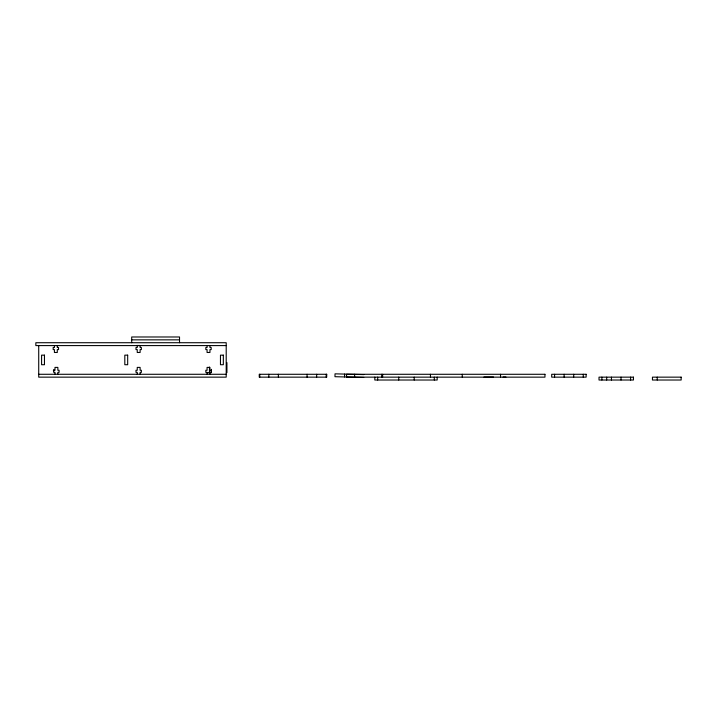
<?xml version="1.0" encoding="UTF-8"?>
<svg xmlns="http://www.w3.org/2000/svg" width="717" height="717" viewBox="0 0 717 717"><rect width="100%" height="100%" fill="white"/><g stroke="black" fill="none" stroke-linecap="round" stroke-linejoin="round"><path stroke-width="1.08" d="M344.527 376.954L344.599 374.086M131.695 339.849L179.528 339.849M136.499 345.486L139.806 345.486M226.205 345.585L35.85 345.585L35.85 342.717L226.205 342.717L226.205 377.151L38.718 377.151L38.718 345.585M207.177 372.661L210.493 372.661M38.718 374.283L226.205 374.283M483.93 377.061L493.493 377.061M503.056 377.061L505.924 377.061M363.824 374.588L335.036 373.835L334.964 376.703L363.743 377.456M657.238 377.151L657.238 380.019M630.584 377.151L630.584 380.019M621.021 377.151L621.021 380.019M611.458 377.151L611.458 380.019M606.672 377.151L606.672 380.019M601.886 377.151L601.886 380.019M583.262 374.283L583.262 377.151M573.699 374.283L573.699 377.151M564.127 374.283L564.127 377.151M554.564 374.283L554.564 377.151M500.529 374.283L500.529 377.151M462.268 374.283L462.268 377.151M437.182 377.151L437.182 380.019L374.812 380.019L374.812 377.151M434.314 377.151L434.314 380.019M430.46 374.283L430.46 377.151M414.22 377.151L414.22 380.019M398.724 377.151L398.724 380.019M382.627 374.283L382.627 377.151M381.713 374.283L381.713 377.151M377.68 377.151L377.68 380.019M354.601 374.283L354.601 377.151M326.208 374.283L326.208 377.151M316.645 374.283L316.645 377.151M307.073 374.283L307.073 377.151M278.384 374.283L278.384 377.151M268.812 374.283L268.812 377.151M259.751 374.283L259.751 377.151M226.922 362.614L226.922 372.661M211.425 369.309L211.425 372.661M209.947 345.585L209.947 347.503L211.183 347.503L211.183 349.6L209.947 349.6L209.947 352.477L207.07 352.477L207.07 349.6L205.833 349.6L205.833 347.503L207.07 347.503L207.07 345.585M209.947 374.283L209.947 372.374L211.183 372.374L211.183 370.268L209.947 370.268L209.947 367.4L207.07 367.4L207.07 370.268L205.833 370.268L205.833 372.374L207.07 372.374L207.07 374.283M209.463 367.077L209.463 372.661M179.528 342.717L179.528 336.981L131.695 336.981L131.695 342.717M140.111 345.585L140.111 347.503L141.357 347.503L141.357 349.6L140.111 349.6L140.111 352.477L137.243 352.477L137.243 349.6L135.997 349.6L135.997 347.503L137.243 347.503L137.243 345.585M140.111 374.283L140.111 372.374L141.357 372.374L141.357 370.268L140.111 370.268L140.111 367.4L137.243 367.4L137.243 370.268L135.997 370.268L135.997 372.374L137.243 372.374L137.243 374.283M57.853 374.283L57.853 372.374L59.09 372.374L59.09 370.268L57.853 370.268L57.853 367.4L54.985 367.4L54.985 370.268L53.739 370.268L53.739 372.374L54.985 372.374L54.985 374.283M57.288 345.585L57.288 347.503L58.534 347.503L58.534 349.6L57.288 349.6L57.288 352.477L54.42 352.477L54.42 349.6L53.175 349.6L53.175 347.503L54.42 347.503L54.42 345.585M53.838 369.497A1.434 1.013 -90 0 1 53.336 370.743M44.463 355.148L41.586 355.148L41.586 364.72L44.463 364.72L44.463 355.148M127.68 355.148L124.812 355.148L124.812 364.72L127.68 364.72L127.68 355.148M223.337 355.148L220.469 355.148L220.469 364.72L223.337 364.72L223.337 355.148M326.71 374.283L259.249 374.283L259.249 377.151L326.71 377.151L326.71 374.283M544.956 374.283L346.544 374.283L346.544 377.151L544.956 377.151L544.956 374.283M586.13 374.283L551.696 374.283L551.696 377.151L586.13 377.151L586.13 374.283M633.452 377.151L599.018 377.151L599.018 380.019L633.452 380.019L633.452 377.151M681.15 377.151L652.452 377.151L652.452 380.019L681.15 380.019L681.15 377.151"/></g></svg>
